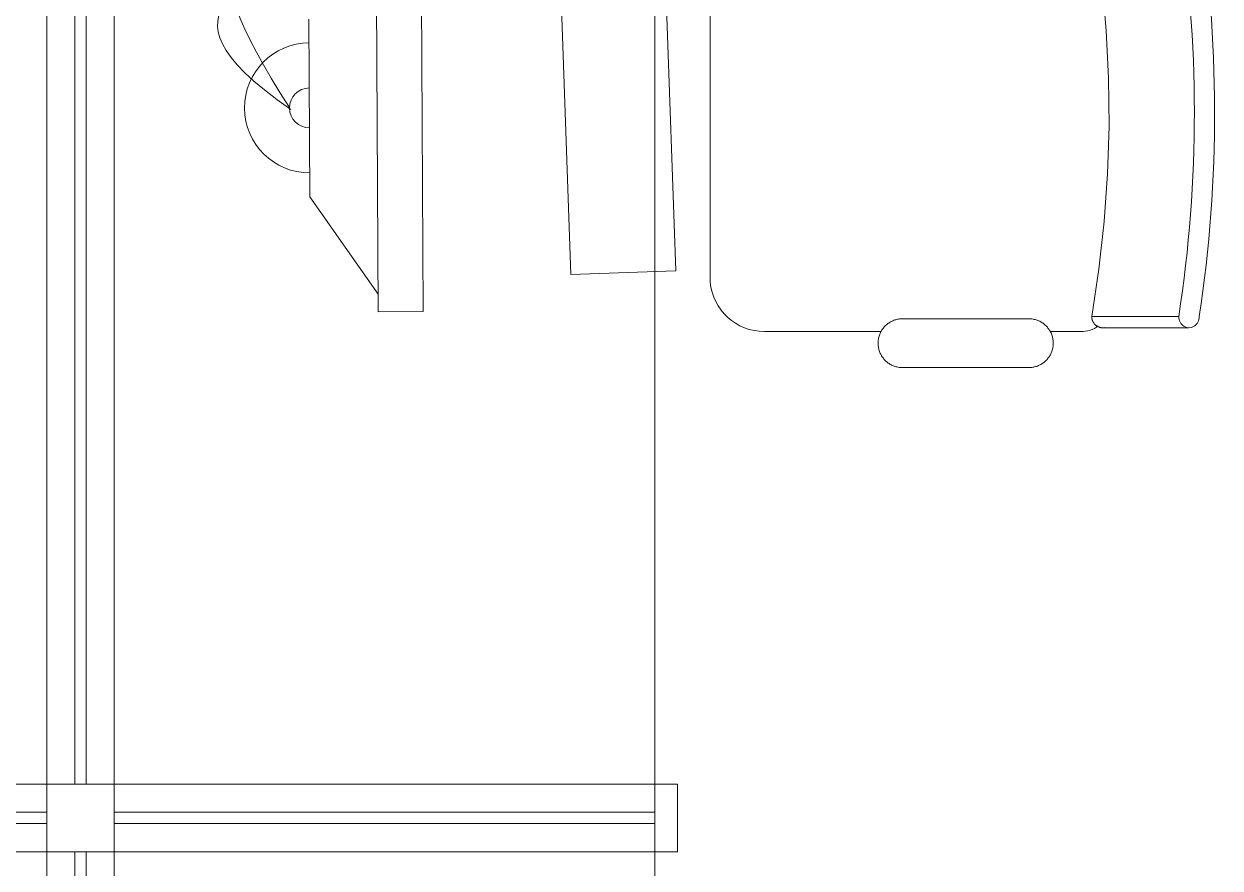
# Model space of a CAD drawing. Header units: inches. Extents: x 1 to 4333, y -575 to 1753.
# Drawn here: x 2718.9 to 2772, y 1641.8 to 1679.3 of the extents above; entities that cross this region are included whole.
import ezdxf

# ---------------------------------------------------------------- set-up
doc = ezdxf.new("R2010")
doc.units = ezdxf.units.IN
doc.header["$MEASUREMENT"] = 0
doc.layers.add('I-FURN-PNLS', color=30, linetype='Continuous', lineweight=9)

# ---------------------------------------------------------------- blocks, each defined once
blk = doc.blocks.new('Benching - 5_-0_ bench-V32-New Construction - Tel_Data_Elec Plan')
at = {"layer": 'I-FURN-PNLS'}
for p, q in [((1.5, 26.5), (-1.5, 26.5)), ((-1.5, 26.5), (-1.5, 25.5)), ((1.5, 25.5), (1.5, 26.5)), ((-0.25, 25.5), (-1.5, 25.5)), ((-1.5, 25.5), (-1.5, 1.5)), ((-1.5, 25.5), (-0.25, 25.5)), ((0.25, 25.5), (-0.25, 25.5)), ((-0.25, 25.5), (-0.25, 1.5)), ((0.25, 1.5), (0.25, 25.5)), ((1.5, 25.5), (0.25, 25.5)), ((0.25, 25.5), (1.5, 25.5)), ((1.5, 1.5), (1.5, 25.5)), ((61.5, 25.5), (1.5, 25.5)), ((-1.5, 1.5), (-0.25, 1.5)), ((-0.25, 1.5), (-1.5, 1.5)), ((-1.5, 1.5), (-1.5, 0.25)), ((-0.25, 1.5), (0.25, 1.5)), ((0.25, 1.5), (1.5, 1.5)), ((1.5, 1.5), (0.25, 1.5)), ((61.5, 1.5), (1.5, 1.5)), ((1.5, 1.5), (1.5, 0.25)), ((1.5, 0.25), (1.5, 1.5)), ((61.5, 0.25), (1.5, 0.25)), ((1.5, 0.25), (1.5, -0.25)), ((-1.5, -0.25), (-1.5, -1.5)), ((1.5, -0.25), (61.5, -0.25)), ((1.5, -0.25), (1.5, -1.5)), ((1.5, -1.5), (1.5, -0.25)), ((-1.5, -1.5), (-0.25, -1.5)), ((0.25, -1.5), (1.5, -1.5)), ((1.5, -1.5), (61.5, -1.5))]:
    blk.add_line(p, q, dxfattribs=at)
blk = doc.blocks.new('Benching - 5_-0_ bench-V33-New Construction - Tel_Data_Elec Plan')
at = {"layer": 'I-FURN-PNLS'}
for p, q in [((40.741, 45.901), (40.741, 48.751)), ((40.741, 44.89), (40.741, 45.885)), ((41.412, 43.042), (41.412, 44.414)), ((40.843, 42.098), (40.843, 36.49)), ((43.012, 36.49), (43.012, 42.098)), ((41.412, 30.362), (41.412, 35.543)), ((23.967, 27.954), (39.217, 27.954)), ((22.723, 25.871), (38.722, 26.428)), ((38.722, 26.428), (38.885, 21.77)), ((64.5, 26.5), (61.5, 26.5)), ((61.5, 26.5), (61.5, 25.5)), ((64.5, 25.5), (64.5, 26.5)), ((61.5, 25.5), (1.5, 25.5)), ((62.75, 25.5), (61.5, 25.5)), ((61.5, 25.5), (61.5, 1.5)), ((61.5, 25.5), (62.75, 25.5)), ((63.25, 25.5), (62.75, 25.5)), ((62.75, 25.5), (62.75, 1.5)), ((63.25, 1.5), (63.25, 25.5)), ((64.5, 25.5), (63.25, 25.5)), ((63.25, 25.5), (64.5, 25.5)), ((64.5, 1.5), (64.5, 25.5)), ((38.885, 21.77), (22.885, 21.212)), ((40.522, 15.211), (22.396, 15.116)), ((40.532, 13.211), (40.522, 15.211)), ((22.406, 13.116), (40.532, 13.211)), ((35.428, 10.184), (39.759, 13.207)), ((27.542, 10.143), (35.428, 10.184)), ((61.5, 1.5), (1.5, 1.5)), ((61.5, 0.25), (61.5, 1.5)), ((61.5, 1.5), (62.75, 1.5)), ((62.75, 1.5), (61.5, 1.5)), ((61.5, 1.5), (61.5, 0.25)), ((62.75, 1.5), (63.25, 1.5)), ((63.25, 1.5), (64.5, 1.5)), ((64.5, 1.5), (63.25, 1.5)), ((64.5, 0.25), (64.5, 1.5)), ((61.5, 0.25), (1.5, 0.25)), ((61.5, -0.25), (61.5, 0.25)), ((1.5, -0.25), (61.5, -0.25)), ((61.5, -1.5), (61.5, -0.25)), ((61.5, -0.25), (61.5, -1.5)), ((64.5, -1.5), (64.5, -0.25)), ((1.5, -1.5), (61.5, -1.5)), ((61.5, -1.5), (62.75, -1.5)), ((63.25, -1.5), (64.5, -1.5))]:
    blk.add_line(p, q, dxfattribs=at)
at = {"layer": 'I-FURN-PNLS', "flags": 128}
for points in [[(41.248, 45.396), (41.248, 45.426), (41.248, 45.517), (41.248, 45.668), (41.248, 45.88), (41.248, 46.152), (41.248, 46.483), (41.248, 46.872), (41.248, 47.32), (41.248, 47.826), (41.248, 48.389), (41.248, 49.007), (41.248, 49.208)], [(40.741, 44.889), (38.641, 45.208), (36.531, 45.443), (34.412, 45.594), (32.29, 45.66), (30.166, 45.641), (28.045, 45.537), (25.93, 45.348), (23.824, 45.075), (22.57, 44.871)], [(41.248, 45.396), (41.247, 45.376), (41.246, 45.355), (41.244, 45.335), (41.241, 45.315), (41.238, 45.295), (41.233, 45.275), (41.228, 45.256), (41.222, 45.236), (41.215, 45.217), (41.208, 45.198), (41.199, 45.18), (41.19, 45.162), (41.181, 45.144), (41.17, 45.126), (41.159, 45.109), (41.147, 45.093), (41.135, 45.077), (41.122, 45.061), (41.108, 45.046), (41.094, 45.032), (41.079, 45.018), (41.064, 45.005), (41.048, 44.992), (41.031, 44.98), (41.015, 44.969), (40.997, 44.958), (40.98, 44.948), (40.962, 44.939), (40.943, 44.931), (40.924, 44.923), (40.905, 44.916), (40.886, 44.91), (40.866, 44.904), (40.847, 44.9), (40.827, 44.896), (40.807, 44.893), (40.787, 44.891), (40.766, 44.889), (40.746, 44.889), (40.741, 44.889)], [(41.248, 45.598), (41.248, 45.472), (41.248, 45.406), (41.248, 45.396)], [(43.012, 42.098), (43.011, 42.142), (43.008, 42.185), (43.004, 42.228), (42.998, 42.271), (42.99, 42.314), (42.981, 42.356), (42.969, 42.398), (42.957, 42.439), (42.942, 42.48), (42.926, 42.521), (42.908, 42.56), (42.889, 42.599), (42.868, 42.637), (42.846, 42.674), (42.822, 42.711), (42.797, 42.746), (42.77, 42.78), (42.743, 42.813), (42.713, 42.845), (42.683, 42.876), (42.651, 42.906), (42.618, 42.934), (42.584, 42.961), (42.549, 42.986), (42.513, 43.011), (42.476, 43.033), (42.438, 43.054), (42.4, 43.074), (42.36, 43.092), (42.32, 43.109), (42.28, 43.124), (42.238, 43.137), (42.197, 43.149), (42.154, 43.158), (42.112, 43.167), (42.069, 43.173), (42.026, 43.178), (41.983, 43.181), (41.939, 43.182), (41.896, 43.182), (41.853, 43.18), (41.809, 43.176), (41.766, 43.17), (41.724, 43.163), (41.681, 43.154), (41.639, 43.143), (41.598, 43.131), (41.557, 43.117), (41.516, 43.101), (41.476, 43.084), (41.437, 43.065), (41.399, 43.045), (41.362, 43.023), (41.325, 43), (41.29, 42.975), (41.255, 42.949), (41.222, 42.921), (41.189, 42.892), (41.158, 42.862), (41.128, 42.831), (41.099, 42.798), (41.072, 42.764), (41.046, 42.73), (41.022, 42.694), (40.999, 42.657), (40.977, 42.62), (40.957, 42.581), (40.938, 42.542), (40.921, 42.502), (40.906, 42.462), (40.892, 42.42), (40.88, 42.379), (40.87, 42.337), (40.861, 42.294), (40.854, 42.251), (40.849, 42.208), (40.846, 42.165), (40.844, 42.122), (40.843, 42.098)], [(40.843, 36.49), (40.844, 36.447), (40.847, 36.403), (40.851, 36.36), (40.857, 36.317), (40.865, 36.275), (40.875, 36.232), (40.886, 36.19), (40.898, 36.149), (40.913, 36.108), (40.929, 36.068), (40.947, 36.028), (40.966, 35.989), (40.987, 35.951), (41.009, 35.914), (41.033, 35.878), (41.058, 35.843), (41.085, 35.808), (41.113, 35.775), (41.142, 35.743), (41.172, 35.712), (41.204, 35.683), (41.237, 35.655), (41.271, 35.628), (41.306, 35.602), (41.342, 35.578), (41.379, 35.555), (41.417, 35.534), (41.455, 35.514), (41.495, 35.496), (41.535, 35.48), (41.575, 35.465), (41.617, 35.452), (41.658, 35.44), (41.701, 35.43), (41.743, 35.422), (41.786, 35.415), (41.829, 35.41), (41.872, 35.407), (41.916, 35.406), (41.959, 35.406), (42.002, 35.409), (42.046, 35.412), (42.089, 35.418), (42.131, 35.425), (42.174, 35.434), (42.216, 35.445), (42.257, 35.457), (42.298, 35.471), (42.339, 35.487), (42.379, 35.504), (42.418, 35.523), (42.456, 35.544), (42.493, 35.565), (42.53, 35.589), (42.566, 35.614), (42.6, 35.64), (42.634, 35.667), (42.666, 35.696), (42.697, 35.726), (42.727, 35.758), (42.756, 35.79), (42.783, 35.824), (42.809, 35.859), (42.833, 35.895), (42.856, 35.931), (42.878, 35.969), (42.898, 36.007), (42.917, 36.046), (42.934, 36.086), (42.949, 36.127), (42.963, 36.168), (42.975, 36.21), (42.985, 36.252), (42.994, 36.294), (43.001, 36.337), (43.006, 36.38), (43.01, 36.423), (43.011, 36.467), (43.012, 36.49)]]:
    blk.add_lwpolyline(points, dxfattribs=at)
at = {"layer": 'I-FURN-PNLS'}
for centre, radius, start, end in [((40.094, 44.414), 1.319, 360, 35.7227), ((38.993, 30.362), 2.419, 275.3193, 360), ((31.485, 10.164), 2.885, 180.2998, 0.2998), ((31.485, 10.164), 0.885, 180.2998, 0.2998)]:
    blk.add_arc(centre, radius, start, end, dxfattribs=at)
for centre, major_axis, ratio, start_param, end_param in [((31.705, 1.694), (54.092, 0), 0.899459, 1.402966, 1.74368), ((31.705, 1.694), (53.092, 0), 0.899459, 1.399774, 1.74371), ((40.741, 49.208), (0.507, 0), 0.899459, 4.712389, 7.853982), ((40.741, 45.598), (-0.507, 0), 0.99468, 2.879793, 3.141593)]:
    blk.add_ellipse(centre, major_axis=major_axis, ratio=ratio, start_param=start_param, end_param=end_param, dxfattribs=at)
for points, knots in [([(31.461, 9.279), (24.214, 4.503), (21.056, 10.978), (15.491, 13.684), (16.357, 19.807), (21.521, 21.682), (14.874, 24.965), (17.162, 26.308), (18.158, 26.817)], [0, 0, 0, 0, 4.203758, 11.310205, 15.301003, 21.109862, 25.639067, 29.008441, 29.008441, 29.008441, 29.008441]), ([(24.884, 21.282), (23.378, 18.674), (20.766, 16.061), (19.807, 15.103), (21.941, 10.114), (25.075, 9.274), (26.568, 5.783), (29.122, 5.783), (31.55, 9.342)], [0, 0, 0, 0, 0.22393, 0.514942, 0.793465, 1.139785, 1.406318, 1.702385, 1.702385, 1.702385, 1.702385]), ([(24.884, 21.282), (23.378, 18.674), (20.766, 16.061), (19.807, 15.103), (21.941, 10.114), (25.075, 9.274), (26.568, 5.783), (29.122, 5.783), (31.55, 9.342)], [0, 0, 0, 0, 0.22393, 0.514942, 0.793465, 1.139785, 1.406318, 1.702385, 1.702385, 1.702385, 1.702385])]:
    blk.add_open_spline(points, degree=3, knots=knots, dxfattribs=at)
blk = doc.blocks.new('Benching - 5_-0_ bench-V34-New Construction - Tel_Data_Elec Plan')
at = {"layer": 'I-FURN-PNLS'}
for p, q in [((-0.25, 1.5), (-1.5, 1.5)), ((-1.5, 1.5), (-1.5, 0.25)), ((1.5, 1.5), (0.25, 1.5)), ((61.5, 1.5), (1.5, 1.5)), ((1.5, 1.5), (1.5, 0.25)), ((1.5, 0.25), (1.5, 1.5)), ((61.5, 0.25), (1.5, 0.25)), ((1.5, 0.25), (1.5, -0.25)), ((-1.5, -0.25), (-1.5, -1.5)), ((1.5, -0.25), (61.5, -0.25)), ((1.5, -0.25), (1.5, -1.5)), ((1.5, -1.5), (1.5, -0.25)), ((-0.25, -1.5), (-1.5, -1.5)), ((-1.5, -1.5), (-1.5, -25.5)), ((-1.5, -1.5), (-0.25, -1.5)), ((0.25, -1.5), (-0.25, -1.5)), ((-0.25, -1.5), (-0.25, -25.5)), ((0.25, -25.5), (0.25, -1.5)), ((1.5, -1.5), (0.25, -1.5)), ((0.25, -1.5), (1.5, -1.5)), ((1.5, -25.5), (1.5, -1.5)), ((1.5, -1.5), (61.5, -1.5))]:
    blk.add_line(p, q, dxfattribs=at)
blk = doc.blocks.new('Benching - 5_-0_ bench-V4-New Construction - Tel_Data_Elec Plan')
at = {"layer": 'I-FURN-PNLS'}
for p, q in [((61.5, 1.5), (1.5, 1.5)), ((61.5, 0.25), (61.5, 1.5)), ((62.75, 1.5), (61.5, 1.5)), ((61.5, 1.5), (61.5, 0.25)), ((64.5, 1.5), (63.25, 1.5)), ((64.5, 0.25), (64.5, 1.5)), ((61.5, 0.25), (1.5, 0.25)), ((61.5, -0.25), (61.5, 0.25)), ((1.5, -0.25), (61.5, -0.25)), ((61.5, -1.5), (61.5, -0.25)), ((61.5, -0.25), (61.5, -1.5)), ((64.5, -1.5), (64.5, -0.25)), ((1.5, -1.5), (61.5, -1.5)), ((62.75, -1.5), (61.5, -1.5)), ((61.5, -1.5), (61.5, -25.5)), ((61.5, -1.5), (62.75, -1.5)), ((63.25, -1.5), (62.75, -1.5)), ((62.75, -1.5), (62.75, -25.5)), ((63.25, -25.5), (63.25, -1.5)), ((64.5, -1.5), (63.25, -1.5)), ((63.25, -1.5), (64.5, -1.5)), ((64.5, -25.5), (64.5, -1.5))]:
    blk.add_line(p, q, dxfattribs=at)

msp = doc.modelspace()

# ---------------------------------------------------------------- block references
at = {"layer": 'I-FURN-PNLS'}
for name, p, rotation in [('Benching - 5_-0_ bench-V4-New Construction - Tel_Data_Elec Plan', (2721.393, 1707.065), 269.9999999999995), ('Benching - 5_-0_ bench-V33-New Construction - Tel_Data_Elec Plan', (2721.393, 1707.065), 270.0000000000005), ('Benching - 5_-0_ bench-V34-New Construction - Tel_Data_Elec Plan', (2721.393, 1644.065), 269.9999999999995), ('Benching - 5_-0_ bench-V32-New Construction - Tel_Data_Elec Plan', (2721.393, 1644.065), 270.0000000000005)]:
    msp.add_blockref(name, p, dxfattribs=dict(at, rotation=rotation))

doc.saveas('drawing.dxf')
